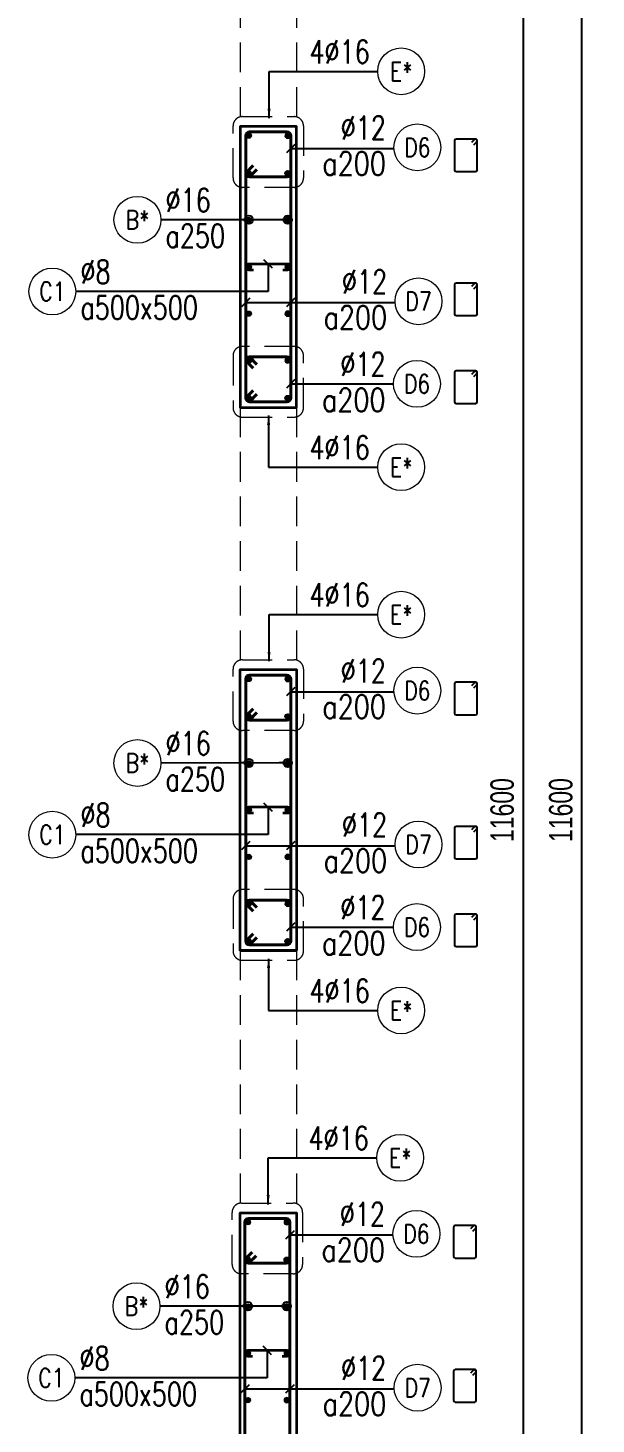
# Model space of a CAD drawing. Header units: millimetres. Extents: x 738475 to 1279438, y -34239 to 156422.
# Drawn here: x 1212895 to 1215925, y 138402 to 145856 of the extents above; entities that cross this region are included whole.
import ezdxf
from ezdxf.enums import TextEntityAlignment as Align

# ---------------------------------------------------------------- set-up
doc = ezdxf.new("R2010")
doc.units = ezdxf.units.MM
doc.header["$MEASUREMENT"] = 0
doc.linetypes.add('HIDDEN2', pattern=[4.7625, 3.175, -1.5875])
doc.layers.get('0').update_dxf_attribs({"lineweight": 20})
doc.layers.get('Defpoints').update_dxf_attribs({"color": 151, "lineweight": 9})
for name, color, linetype, lineweight in [('KC-LEADER', 153, 'Continuous', 18), ('KC-THEP', 6, 'Continuous', 40), ('NDC_S_BEAM', 3, 'HIDDEN2', 20), ('NDC_S_DIM', 1, 'Continuous', 15), ('NDC_S_HIDDEN', 8, 'HIDDEN2', 13), ('NDC_S_LEADER', 1, 'Continuous', 15), ('NDC_S_REBAR', 4, 'Continuous', 35), ('NDC_S_STIRRUP', 4, 'Continuous', 40), ('NDC_S_VN TEXT', 7, 'Continuous', 20), ('NDC_S_WALL', 6, 'Continuous', 35)]:
    doc.layers.add(name, color=color, linetype=linetype, lineweight=lineweight)
doc.layers.add('Ligature', color=1, linetype='Continuous')
doc.styles.add('NDC_ARIAL', font='arial.ttf', dxfattribs={"width": 0.85})
doc.styles.add('NDC_DIM', font='', dxfattribs={"width": 0.75})
doc.styles.add('NDC_EN TXT', font='romans.shx', dxfattribs={"width": 0.8})
doc.styles.get('NDC_DIM').set_extended_font_data('Dotum')
doc.dimstyles.new('NDC_1-50', dxfattribs={"dimscale": 50, "dimtxt": 2.5, "dimasz": 1, "dimexe": 1.5, "dimexo": 0, "dimgap": 0.8, "dimtad": 1, "dimdec": 0, "dimdsep": 46, "dimtxsty": 'NDC_ARIAL', "dimblk": 'DIMMARK', "dimcen": 49999.938995, "dimdle": 1.5, "dimclrd": 1, "dimclre": 1, "dimclrt": 3, "dimadec": 0, "dimazin": 0, "dimtfac": 1, "dimtdec": 0, "dimtix": 1, "dimtmove": 2, "dimatfit": 3, "dimfxl": 1, "dimarcsym": 0})
doc.dimstyles.new('NDC_dim_30', dxfattribs={"dimscale": 30, "dimtxt": 2.5, "dimasz": 1.5, "dimexe": 1.5, "dimexo": 2.5, "dimgap": 1, "dimtad": 1, "dimdec": 0, "dimzin": 0, "dimdsep": 46, "dimtxsty": 'NDC_DIM', "dimblk": 'DIMMARK', "dimcen": 0.09, "dimdle": 1.2, "dimclrd": 1, "dimclre": 1, "dimclrt": 3, "dimadec": 0, "dimazin": 0, "dimtfac": 1, "dimtdec": 0, "dimtix": 1, "dimtofl": 0, "dimtmove": 0, "dimatfit": 3, "dimfxl": 6, "dimfxlon": 1, "dimtolj": 1, "dimtzin": 0, "dimarcsym": 0})
doc.dimstyles.new('NDC_dim_50', dxfattribs={"dimscale": 50, "dimtxt": 2.5, "dimasz": 1.5, "dimexe": 1.5, "dimexo": 2.5, "dimgap": 1, "dimtad": 1, "dimdec": 0, "dimzin": 0, "dimdsep": 46, "dimtxsty": 'NDC_DIM', "dimblk": 'DIMMARK', "dimcen": 0.09, "dimdle": 1.2, "dimclrd": 1, "dimclre": 1, "dimclrt": 3, "dimadec": 0, "dimazin": 0, "dimtfac": 1, "dimtdec": 0, "dimtix": 1, "dimtofl": 0, "dimtmove": 0, "dimatfit": 3, "dimfxl": 6, "dimfxlon": 1, "dimtolj": 1, "dimtzin": 0, "dimarcsym": 0})

# ---------------------------------------------------------------- blocks, each defined once
blk = doc.blocks.new('THEP')
at = {"layer": 'KC-LEADER', "color": 6}
blk.add_circle((0, 0), 14, dxfattribs=at)
at = {"layer": 'KC-THEP'}
for p, q in [((-14, 0), (14, 0)), ((9.9, 9.9), (-9.9, -9.9)), ((-9.9, 9.9), (9.9, -9.9)), ((0, 14), (0, -14))]:
    blk.add_line(p, q, dxfattribs=at)
blk = doc.blocks.new('DIMMARK')
at = {"layer": 'NDC_S_DIM', "color": 1}
blk.add_line((-1.5, 0), (1, 0), dxfattribs=at)
at = {"layer": 'NDC_S_DIM', "color": 2, "const_width": 0.1}
blk.add_lwpolyline([(-0.424, -0.424), (0.424, 0.424)], dxfattribs=at)
blk = doc.blocks.new('*U9')
blk.add_circle((2.5, 0), 2.5)
at = {"layer": 'NDC_S_VN TEXT', "color": 3, "style": 'NDC_EN TXT', "width": 0.75}
blk.add_attdef('DK2', text='', height=2.5, dxfattribs=at).set_placement((-0.85, 0.85), align=Align.RIGHT)
at = {"layer": 'NDC_S_VN TEXT', "color": 7, "style": 'NDC_EN TXT', "width": 0.8}
blk.add_attdef('SH3', text='', height=2, dxfattribs=at).set_placement((2.5, 0), align=Align.MIDDLE)
blk = doc.blocks.new('*U10')
blk.add_circle((2.5, 0), 2.5)
at = {"layer": 'NDC_S_VN TEXT', "color": 3, "style": 'NDC_EN TXT'}
for tag, width, p in [('DK2', 0.75, (-0.85, 0.85)), ('KC2', 0.8, (-0.85, -2.97))]:
    blk.add_attdef(tag, text='', height=2.5, dxfattribs=dict(at, width=width)).set_placement(p, align=Align.RIGHT)
at = {"layer": 'NDC_S_VN TEXT', "color": 7, "style": 'NDC_EN TXT', "width": 0.8}
blk.add_attdef('SH3', text='', height=2, dxfattribs=at).set_placement((2.5, 0), align=Align.MIDDLE)
blk = doc.blocks.new('*U11')
blk.add_circle((-2.5, 0), 2.5)
at = {"layer": 'NDC_S_VN TEXT', "color": 3, "style": 'NDC_EN TXT', "width": 0.75}
for tag, p in [('DK1', (0.5, 0.85)), ('KC1', (0.5, -2.97))]:
    blk.add_attdef(tag, p, '', height=2.5, dxfattribs=at)
at = {"layer": 'NDC_S_VN TEXT', "color": 7, "style": 'NDC_EN TXT', "width": 0.8}
blk.add_attdef('SH2', text='', height=2, dxfattribs=at).set_placement((-2.5, 0), align=Align.MIDDLE)
blk = doc.blocks.new('*D316')
at = {"layer": 'Defpoints', "color": 0, "transparency": 16777216}
for p in [(1213697.4, 147480.2), (1215537.4, 147480.2), (1213588, 135880.2)]:
    blk.add_point(p, dxfattribs=at)
at = {"layer": 'NDC_S_DIM', "color": 1, "lineweight": -2, "transparency": 16777216}
for p, q in [((1215237.4, 147480.2), (1215612.4, 147480.2)), ((1215537.4, 135955.2), (1215537.4, 147405.2)), ((1215237.4, 135880.2), (1215612.4, 135880.2))]:
    blk.add_line(p, q, dxfattribs=at)
at = {"layer": 'NDC_S_DIM', "color": 1, "lineweight": -2, "transparency": 16777216, "xscale": 75, "yscale": 75, "zscale": 75}
for p, rotation in [((1215537.4, 147480.2), 90), ((1215537.4, 135880.2), 270)]:
    blk.add_blockref('DIMMARK', p, dxfattribs=dict(at, rotation=rotation))
at = {"layer": 'NDC_S_DIM', "color": 3, "transparency": 16777216, "insert": (1215424.9, 141680.2), "char_height": 125, "attachment_point": 5, "rotation": 90, "style": 'NDC_DIM'}
blk.add_mtext('\\A1;11600', dxfattribs=at)
blk = doc.blocks.new('*D321')
at = {"layer": 'Defpoints', "color": 0, "ltscale": 200, "transparency": 16777216}
for p in [(1214212.8, 147480.2), (1215850, 147480.2), (1214212.7, 135880.4)]:
    blk.add_point(p, dxfattribs=at)
at = {"layer": 'NDC_S_DIM', "color": 1, "lineweight": -2, "ltscale": 200, "transparency": 16777216}
for p, q in [((1215550, 147480.2), (1215925, 147480.2)), ((1215850, 135955.4), (1215850, 147405.2)), ((1215550, 135880.4), (1215925, 135880.4))]:
    blk.add_line(p, q, dxfattribs=at)
at = {"layer": 'NDC_S_DIM', "color": 1, "lineweight": -2, "ltscale": 200, "transparency": 16777216, "xscale": 75, "yscale": 75, "zscale": 75}
for p, rotation in [((1215850, 147480.2), 90), ((1215850, 135880.4), 270)]:
    blk.add_blockref('DIMMARK', p, dxfattribs=dict(at, rotation=rotation))
at = {"layer": 'NDC_S_DIM', "color": 3, "ltscale": 200, "transparency": 16777216, "insert": (1215737.4, 141680.3), "char_height": 125, "attachment_point": 5, "rotation": 90, "style": 'NDC_DIM'}
blk.add_mtext('\\A1;11600', dxfattribs=at)

msp = doc.modelspace()

# ---------------------------------------------------------------- linework, layer by layer
at = {"layer": 'Ligature'}
for points in [[(1215272.719, 145232.383), (1215288.685, 145248.349, 0.66817864), (1215282.911, 145262.287), (1215178.282, 145262.287, 0.41421356), (1215170.118, 145254.122), (1215170.118, 145097.015, 0.41421356), (1215178.283, 145088.85), (1215282.911, 145088.85, 0.41421356), (1215291.076, 145097.015), (1215291.076, 145254.122, 0.66817864), (1215277.138, 145259.896), (1215261.172, 145243.93)], [(1215272.691, 144463.234), (1215288.657, 144479.2, 0.66817864), (1215282.883, 144493.138), (1215178.254, 144493.138, 0.41421356), (1215170.09, 144484.974), (1215170.09, 144327.866, 0.41421356), (1215178.254, 144319.701), (1215282.883, 144319.701, 0.41421356), (1215291.048, 144327.866), (1215291.048, 144484.974, 0.66817864), (1215277.11, 144490.747), (1215261.144, 144474.781)], [(1215272.691, 143994.659), (1215288.657, 144010.624, 0.66817864), (1215282.883, 144024.563), (1215178.254, 144024.563, 0.41421356), (1215170.09, 144016.398), (1215170.09, 143859.29, 0.41421356), (1215178.254, 143851.125), (1215282.883, 143851.125, 0.41421356), (1215291.048, 143859.29), (1215291.048, 144016.398, 0.66817864), (1215277.11, 144022.171), (1215261.144, 144006.205)], [(1215272.719, 142332.383), (1215288.685, 142348.349, 0.66817864), (1215282.911, 142362.287), (1215178.282, 142362.287, 0.41421356), (1215170.118, 142354.122), (1215170.118, 142197.015, 0.41421356), (1215178.283, 142188.85), (1215282.911, 142188.85, 0.41421356), (1215291.076, 142197.015), (1215291.076, 142354.122, 0.66817864), (1215277.138, 142359.896), (1215261.172, 142343.93)], [(1215272.691, 141563.234), (1215288.657, 141579.2, 0.66817864), (1215282.883, 141593.138), (1215178.254, 141593.138, 0.41421356), (1215170.09, 141584.974), (1215170.09, 141427.866, 0.41421356), (1215178.254, 141419.701), (1215282.883, 141419.701, 0.41421356), (1215291.048, 141427.866), (1215291.048, 141584.974, 0.66817864), (1215277.11, 141590.747), (1215261.144, 141574.781)], [(1215272.691, 141094.659), (1215288.657, 141110.624, 0.66817864), (1215282.883, 141124.563), (1215178.254, 141124.563, 0.41421356), (1215170.09, 141116.398), (1215170.09, 140959.29, 0.41421356), (1215178.254, 140951.125), (1215282.883, 140951.125, 0.41421356), (1215291.048, 140959.29), (1215291.048, 141116.398, 0.66817864), (1215277.11, 141122.171), (1215261.144, 141106.205)], [(1215267.86, 139432.383), (1215283.826, 139448.349, 0.66817864), (1215278.052, 139462.287), (1215173.424, 139462.287, 0.41421356), (1215165.259, 139454.123), (1215165.259, 139297.015, 0.41421356), (1215173.424, 139288.85), (1215278.052, 139288.85, 0.41421356), (1215286.217, 139297.015), (1215286.217, 139454.123, 0.66817864), (1215272.279, 139459.896), (1215256.313, 139443.93)], [(1215267.832, 138663.234), (1215283.798, 138679.2, 0.66817864), (1215278.024, 138693.139), (1215173.395, 138693.139, 0.41421356), (1215165.231, 138684.974), (1215165.231, 138527.866, 0.41421356), (1215173.395, 138519.701), (1215278.024, 138519.701, 0.41421356), (1215286.189, 138527.866), (1215286.189, 138684.974, 0.66817864), (1215272.251, 138690.747), (1215256.285, 138674.781)]]:
    msp.add_lwpolyline(points, format="xyb", dxfattribs=at)
at = {"layer": 'NDC_S_BEAM', "ltscale": 50}
for p, q in [((1214027.486, 146730.175), (1214027.486, 145330.175)), ((1214327.486, 146730.175), (1214327.486, 145330.175)), ((1214026.686, 143830.175), (1214026.686, 142430.175)), ((1214326.686, 143830.175), (1214326.686, 142430.175)), ((1214026.686, 140930.175), (1214026.686, 139530.175)), ((1214326.686, 140930.175), (1214326.686, 139530.175))]:
    msp.add_line(p, q, dxfattribs=at)
at = {"layer": 'NDC_S_HIDDEN', "ltscale": 50}
for points in [[(1214039.049, 145382.234), (1214314.892, 145382.234, -0.41421356), (1214364.892, 145332.234), (1214364.892, 145054.685, -0.41421356), (1214314.892, 145004.685), (1214039.049, 145004.685, -0.41421356), (1213989.049, 145054.685), (1213989.049, 145332.234, -0.41421356)], [(1214039.049, 143778.115), (1214314.892, 143778.115, 0.41421356), (1214364.892, 143828.115), (1214364.892, 144105.665, 0.41421356), (1214314.892, 144155.665), (1214039.049, 144155.665, 0.41421356), (1213989.049, 144105.665), (1213989.049, 143828.115, 0.41421356)], [(1214039.049, 142482.234), (1214314.892, 142482.234, -0.41421356), (1214364.892, 142432.234), (1214364.892, 142154.685, -0.41421356), (1214314.892, 142104.685), (1214039.049, 142104.685, -0.41421356), (1213989.049, 142154.685), (1213989.049, 142432.234, -0.41421356)], [(1214039.049, 140878.115), (1214314.892, 140878.115, 0.41421356), (1214364.892, 140928.115), (1214364.892, 141205.665, 0.41421356), (1214314.892, 141255.665), (1214039.049, 141255.665, 0.41421356), (1213989.049, 141205.665), (1213989.049, 140928.115, 0.41421356)], [(1214034.19, 139582.234), (1214310.033, 139582.234, -0.41421356), (1214360.033, 139532.234), (1214360.033, 139254.685, -0.41421356), (1214310.033, 139204.685), (1214034.19, 139204.685, -0.41421356), (1213984.19, 139254.685), (1213984.19, 139532.234, -0.41421356)]]:
    msp.add_lwpolyline(points, format="xyb", close=True, dxfattribs=at)
at = {"layer": 'NDC_S_REBAR'}
for points in [[(1214255.198, 144565.175), (1214280.198, 144565.175, 1), (1214280.198, 144595.175), (1214073.174, 144595.175, 1), (1214073.174, 144565.175), (1214098.174, 144565.175)], [(1214255.198, 141665.175), (1214280.198, 141665.175, 1), (1214280.198, 141695.175), (1214073.174, 141695.175, 1), (1214073.174, 141665.175), (1214098.174, 141665.175)], [(1214250.339, 138765.175), (1214275.339, 138765.175, 1), (1214275.339, 138795.175), (1214068.315, 138795.175, 1), (1214068.315, 138765.175), (1214093.315, 138765.175)]]:
    msp.add_lwpolyline(points, format="xyb", dxfattribs=at)
at = {"layer": 'NDC_S_STIRRUP'}
for points in [[(1214096.686, 143920.175), (1214056.686, 143880.175, 0.41421356), (1214076.686, 143860.175), (1214276.686, 143860.175, 0.41421356), (1214296.686, 143880.175), (1214296.686, 145280.175, 0.41421356), (1214276.686, 145300.175), (1214076.686, 145300.175, 0.41421356), (1214056.686, 145280.175), (1214056.686, 143880.175, 0.41421356), (1214076.686, 143860.175), (1214116.686, 143900.175)], [(1214096.686, 145120.712), (1214056.686, 145080.712, 0.41421356), (1214076.686, 145060.712), (1214276.686, 145060.712, 0.41421356), (1214296.686, 145080.712), (1214296.686, 145280.175, 0.41421356), (1214276.686, 145300.175), (1214076.686, 145300.175, 0.41421356), (1214056.686, 145280.175), (1214056.686, 145080.712, 0.41421356), (1214076.686, 145060.712), (1214116.686, 145100.712)], [(1214096.686, 144039.638), (1214056.686, 144079.638, -0.41421356), (1214076.686, 144099.638), (1214276.686, 144099.638, -0.41421356), (1214296.686, 144079.638), (1214296.686, 143880.175, -0.41421356), (1214276.686, 143860.175), (1214076.686, 143860.175, -0.41421356), (1214056.686, 143880.175), (1214056.686, 144079.638, -0.41421356), (1214076.686, 144099.638), (1214116.686, 144059.638)], [(1214096.686, 141020.175), (1214056.686, 140980.175, 0.41421356), (1214076.686, 140960.175), (1214276.686, 140960.175, 0.41421356), (1214296.686, 140980.175), (1214296.686, 142380.175, 0.41421356), (1214276.686, 142400.175), (1214076.686, 142400.175, 0.41421356), (1214056.686, 142380.175), (1214056.686, 140980.175, 0.41421356), (1214076.686, 140960.175), (1214116.686, 141000.175)], [(1214096.686, 142220.712), (1214056.686, 142180.712, 0.41421356), (1214076.686, 142160.712), (1214276.686, 142160.712, 0.41421356), (1214296.686, 142180.712), (1214296.686, 142380.175, 0.41421356), (1214276.686, 142400.175), (1214076.686, 142400.175, 0.41421356), (1214056.686, 142380.175), (1214056.686, 142180.712, 0.41421356), (1214076.686, 142160.712), (1214116.686, 142200.712)], [(1214096.686, 141139.638), (1214056.686, 141179.638, -0.41421356), (1214076.686, 141199.638), (1214276.686, 141199.638, -0.41421356), (1214296.686, 141179.638), (1214296.686, 140980.175, -0.41421356), (1214276.686, 140960.175), (1214076.686, 140960.175, -0.41421356), (1214056.686, 140980.175), (1214056.686, 141179.638, -0.41421356), (1214076.686, 141199.638), (1214116.686, 141159.638)], [(1214091.827, 138120.175), (1214051.827, 138080.175, 0.41421356), (1214071.827, 138060.175), (1214271.827, 138060.175, 0.41421356), (1214291.827, 138080.175), (1214291.827, 139480.175, 0.41421356), (1214271.827, 139500.175), (1214071.827, 139500.175, 0.41421356), (1214051.827, 139480.175), (1214051.827, 138080.175, 0.41421356), (1214071.827, 138060.175), (1214111.827, 138100.175)], [(1214091.827, 139320.712), (1214051.827, 139280.712, 0.41421356), (1214071.827, 139260.712), (1214271.827, 139260.712, 0.41421356), (1214291.827, 139280.712), (1214291.827, 139480.175, 0.41421356), (1214271.827, 139500.175), (1214071.827, 139500.175, 0.41421356), (1214051.827, 139480.175), (1214051.827, 139280.712, 0.41421356), (1214071.827, 139260.712), (1214111.827, 139300.712)]]:
    msp.add_lwpolyline(points, format="xyb", dxfattribs=at)
at = {"layer": 'NDC_S_WALL'}
for p, q in [((1214026.686, 143830.175), (1214326.686, 143830.175)), ((1214026.686, 140930.175), (1214326.686, 140930.175))]:
    msp.add_line(p, q, dxfattribs=at)
at = {"layer": 'NDC_S_WALL', "ltscale": 200}
for points in [[(1214327.486, 143830.175), (1214327.486, 145330.175), (1214027.486, 145330.175), (1214027.486, 143830.175), (1214327.486, 143830.175)], [(1214327.486, 140930.175), (1214027.486, 140930.175), (1214027.486, 142430.175), (1214327.486, 142430.175), (1214327.486, 140930.175)], [(1214327.486, 138030.175), (1214027.486, 138030.175), (1214027.486, 139530.175), (1214327.486, 139530.175), (1214327.486, 138030.175)]]:
    msp.add_lwpolyline(points, dxfattribs=at)

# ---------------------------------------------------------------- block references
at = {"layer": 'KC-THEP'}
for p, rotation in [((1214073.174, 145280.175), 189.6685644363809), ((1214280.198, 145080.175), 9.668564436380926), ((1214073.174, 144830.175), 189.6685644363809), ((1214073.174, 144580.175), 189.6685644363809), ((1214073.174, 144330.175), 189.6685644363809), ((1214073.174, 144080.175), 189.6685644363809), ((1214280.198, 143880.175), 9.668564436380946), ((1214073.174, 142380.175), 189.6685644363809), ((1214280.198, 142180.175), 9.668564436380926), ((1214073.174, 141930.175), 189.6685644363809), ((1214073.174, 141680.175), 189.6685644363809), ((1214073.174, 141430.175), 189.6685644363809), ((1214073.174, 141180.175), 189.6685644363809), ((1214280.198, 140980.175), 9.668564436380946), ((1214068.315, 139480.175), 189.6685644363809), ((1214275.339, 139280.175), 9.668564436380926), ((1214068.315, 139030.175), 189.6685644363809), ((1214068.315, 138780.175), 189.6685644363809), ((1214068.315, 138530.175), 189.6685644363809)]:
    msp.add_blockref('THEP', p, dxfattribs=dict(at, rotation=rotation))
at = {"layer": 'KC-THEP', "xscale": -1}
for p, rotation in [((1214280.198, 145280.175), 170.331435563619), ((1214073.174, 145080.175), 350.3314355636191), ((1214280.198, 144830.175), 170.331435563619), ((1214280.198, 144580.175), 170.331435563619), ((1214280.198, 144330.175), 170.331435563619), ((1214280.198, 144080.175), 170.331435563619), ((1214073.174, 143880.175), 350.3314355636191), ((1214280.198, 142380.175), 170.331435563619), ((1214073.174, 142180.175), 350.3314355636191), ((1214280.198, 141930.175), 170.331435563619), ((1214280.198, 141680.175), 170.331435563619), ((1214280.198, 141430.175), 170.331435563619), ((1214280.198, 141180.175), 170.331435563619), ((1214073.174, 140980.175), 350.3314355636191), ((1214275.339, 139480.175), 170.331435563619), ((1214068.315, 139280.175), 350.3314355636191), ((1214275.339, 139030.175), 170.331435563619), ((1214275.339, 138780.175), 170.331435563619), ((1214275.339, 138530.175), 170.331435563619)]:
    msp.add_blockref('THEP', p, dxfattribs=dict(at, rotation=rotation))
at = {"layer": 'NDC_S_VN TEXT', "xscale": 50, "yscale": 50, "zscale": 50}
for name, p, values in [('*U9', (1214760.538, 145623.715), {'SH3': 'E*', 'DK2': '4%%C16'}), ('*U10', (1214846.867, 145218.034), {'SH3': 'D6', 'DK2': '%%c12', 'KC2': 'a200'}), ('*U11', (1213604.227, 144831.414), {'SH2': 'B*', 'DK1': '%%C16', 'KC1': 'a250'}), ('*U11', (1213150.242, 144448.901), {'SH2': 'C1', 'DK1': '%%c8', 'KC1': 'a500x500'}), ('*U10', (1214853.361, 144396.318), {'SH3': 'D7', 'DK2': '%%c12', 'KC2': 'a200'}), ('*U10', (1214844.923, 143955.66), {'SH3': 'D6', 'DK2': '%%c12', 'KC2': 'a200'}), ('*U9', (1214760.538, 143510.645), {'SH3': 'E*', 'DK2': '4%%C16'}), ('*U9', (1214760.538, 142723.715), {'SH3': 'E*', 'DK2': '4%%C16'}), ('*U10', (1214846.867, 142318.034), {'SH3': 'D6', 'DK2': '%%c12', 'KC2': 'a200'}), ('*U11', (1213604.227, 141931.414), {'SH2': 'B*', 'DK1': '%%C16', 'KC1': 'a250'}), ('*U11', (1213150.242, 141548.901), {'SH2': 'C1', 'DK1': '%%c8', 'KC1': 'a500x500'}), ('*U10', (1214853.361, 141496.318), {'SH3': 'D7', 'DK2': '%%c12', 'KC2': 'a200'}), ('*U10', (1214844.923, 141055.66), {'SH3': 'D6', 'DK2': '%%c12', 'KC2': 'a200'}), ('*U9', (1214760.538, 140610.645), {'SH3': 'E*', 'DK2': '4%%C16'}), ('*U9', (1214755.679, 139823.715), {'SH3': 'E*', 'DK2': '4%%C16'}), ('*U10', (1214842.008, 139418.034), {'SH3': 'D6', 'DK2': '%%c12', 'KC2': 'a200'}), ('*U11', (1213599.368, 139031.414), {'SH2': 'B*', 'DK1': '%%C16', 'KC1': 'a250'}), ('*U11', (1213145.383, 138648.901), {'SH2': 'C1', 'DK1': '%%c8', 'KC1': 'a500x500'}), ('*U10', (1214848.502, 138596.318), {'SH3': 'D7', 'DK2': '%%c12', 'KC2': 'a200'})]:
    msp.add_blockref(name, p, dxfattribs=at).add_auto_attribs(values)

# ---------------------------------------------------------------- dimensions: what is measured, and where the dimension line sits
at = {"layer": 'NDC_S_DIM'}
dim = msp.add_linear_dim(base=(1215537.436, 147480.175), p1=(1213588.049, 135880.175), p2=(1213697.382, 147480.175), angle=90, dimstyle='NDC_dim_50', override={"dimtmove": 1}, dxfattribs=at)
dim.commit()
dim.dimension.update_dxf_attribs({"geometry": '*D316', "text_midpoint": (1215424.851, 141680.175)})
at = {"layer": 'NDC_S_DIM', "ltscale": 200}
dim = msp.add_linear_dim(base=(1215850.031, 147480.175), p1=(1214212.701, 135880.429), p2=(1214212.798, 147480.175), angle=90, dimstyle='NDC_dim_50', override={"dimtmove": 1}, dxfattribs=at)
dim.commit()
dim.dimension.update_dxf_attribs({"geometry": '*D321', "text_midpoint": (1215737.447, 141680.302)})

# ---------------------------------------------------------------- leaders
at = {"layer": 'NDC_S_LEADER'}
for points, dimstyle, override in [([(1214181.229, 145374.855), (1214181.229, 145623.715), (1214762.808, 145623.715)], 'NDC_1-50', {"dimgap": 0.8, "dimtad": 0}), ([(1214296.686, 145211.73), (1214847.026, 145211.73)], 'NDC_dim_30', {"dimtad": 0, "dimldrblk": 'Oblique'}), ([(1214280.492, 144831.902), (1213604.227, 144831.414)], 'NDC_dim_30', {"dimtad": 0, "dimldrblk": 'Origin'}), ([(1214072.927, 144831.625), (1213604.227, 144831.414)], 'NDC_dim_30', {"dimtad": 0, "dimldrblk": 'Origin'}), ([(1214176.686, 144595.175), (1214176.686, 144449.186), (1213150.242, 144448.931)], 'NDC_dim_30', {"dimtad": 0, "dimldrblk": 'Oblique'}), ([(1214056.686, 144390.014), (1214853.52, 144390.014)], 'NDC_dim_30', {"dimtad": 0, "dimldrblk": 'Oblique'}), ([(1214296.686, 144390.014), (1214853.52, 144390.014)], 'NDC_dim_30', {"dimtad": 0, "dimldrblk": 'Oblique'}), ([(1214296.658, 143955.66), (1214846.998, 143955.66)], 'NDC_dim_30', {"dimtad": 0, "dimldrblk": 'Oblique'}), ([(1214178.797, 143786.696), (1214178.797, 143510.645), (1214760.377, 143510.645)], 'NDC_1-50', {"dimgap": 0.8, "dimtad": 0}), ([(1214181.229, 142474.855), (1214181.229, 142723.715), (1214762.808, 142723.715)], 'NDC_1-50', {"dimgap": 0.8, "dimtad": 0}), ([(1214296.686, 142311.73), (1214847.026, 142311.73)], 'NDC_dim_30', {"dimtad": 0, "dimldrblk": 'Oblique'}), ([(1214280.492, 141931.902), (1213604.227, 141931.414)], 'NDC_dim_30', {"dimtad": 0, "dimldrblk": 'Origin'}), ([(1214072.927, 141931.625), (1213604.227, 141931.414)], 'NDC_dim_30', {"dimtad": 0, "dimldrblk": 'Origin'}), ([(1214176.686, 141695.175), (1214176.686, 141549.186), (1213150.242, 141548.931)], 'NDC_dim_30', {"dimtad": 0, "dimldrblk": 'Oblique'}), ([(1214056.686, 141490.014), (1214853.52, 141490.014)], 'NDC_dim_30', {"dimtad": 0, "dimldrblk": 'Oblique'}), ([(1214296.686, 141490.014), (1214853.52, 141490.014)], 'NDC_dim_30', {"dimtad": 0, "dimldrblk": 'Oblique'}), ([(1214296.658, 141055.66), (1214846.998, 141055.66)], 'NDC_dim_30', {"dimtad": 0, "dimldrblk": 'Oblique'}), ([(1214178.797, 140886.696), (1214178.797, 140610.645), (1214760.377, 140610.645)], 'NDC_1-50', {"dimgap": 0.8, "dimtad": 0}), ([(1214176.37, 139574.855), (1214176.37, 139823.715), (1214757.949, 139823.715)], 'NDC_1-50', {"dimgap": 0.8, "dimtad": 0}), ([(1214291.827, 139411.73), (1214842.167, 139411.73)], 'NDC_dim_30', {"dimtad": 0, "dimldrblk": 'Oblique'}), ([(1214275.633, 139031.902), (1213599.368, 139031.414)], 'NDC_dim_30', {"dimtad": 0, "dimldrblk": 'Origin'}), ([(1214068.068, 139031.625), (1213599.368, 139031.414)], 'NDC_dim_30', {"dimtad": 0, "dimldrblk": 'Origin'}), ([(1214171.827, 138795.175), (1214171.827, 138649.186), (1213145.383, 138648.932)], 'NDC_dim_30', {"dimtad": 0, "dimldrblk": 'Oblique'}), ([(1214051.827, 138590.014), (1214848.661, 138590.014)], 'NDC_dim_30', {"dimtad": 0, "dimldrblk": 'Oblique'}), ([(1214291.827, 138590.014), (1214848.661, 138590.014)], 'NDC_dim_30', {"dimtad": 0, "dimldrblk": 'Oblique'})]:
    msp.add_leader(points, dimstyle=dimstyle, override=override, dxfattribs=at)

doc.saveas('drawing.dxf')
